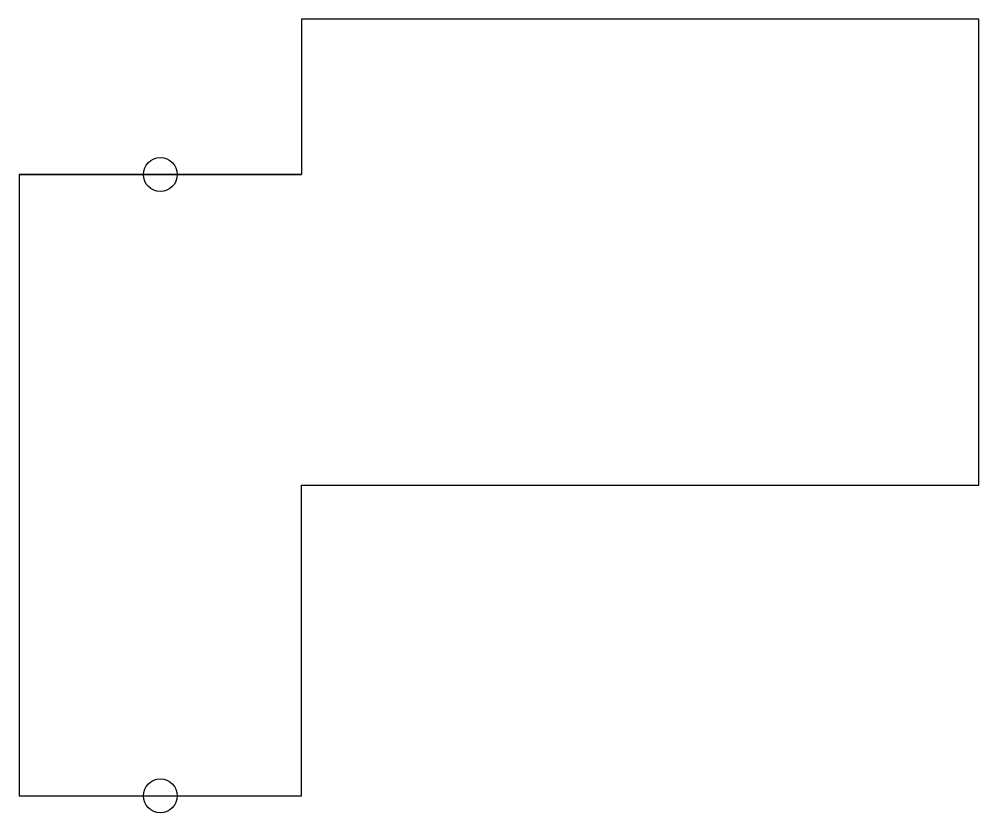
# Model space of a CAD drawing. Header units: millimetres. Extents: x -5 to 12, y 92.1 to 106.2.
import ezdxf

# ---------------------------------------------------------------- set-up
doc = ezdxf.new("R2010")
doc.units = ezdxf.units.MM
doc.layers.get('0').update_dxf_attribs({"linetype": 'CONTINUOUS'})

msp = doc.modelspace()

# ---------------------------------------------------------------- linework, layer by layer
for p, q in [((-5, 103.433), (0, 103.433)), ((-5, 92.433), (0, 92.433))]:
    msp.add_line(p, q)
msp.add_lwpolyline([(0, 106.184), (0, 103.433), (-5, 103.433), (-5, 92.433), (0, 92.433), (0, 97.933), (12, 97.933), (12, 106.184)], close=True)
for centre in [(-2.5, 103.433), (-2.5, 92.433)]:
    msp.add_circle(centre, 0.3)

doc.saveas('drawing.dxf')
